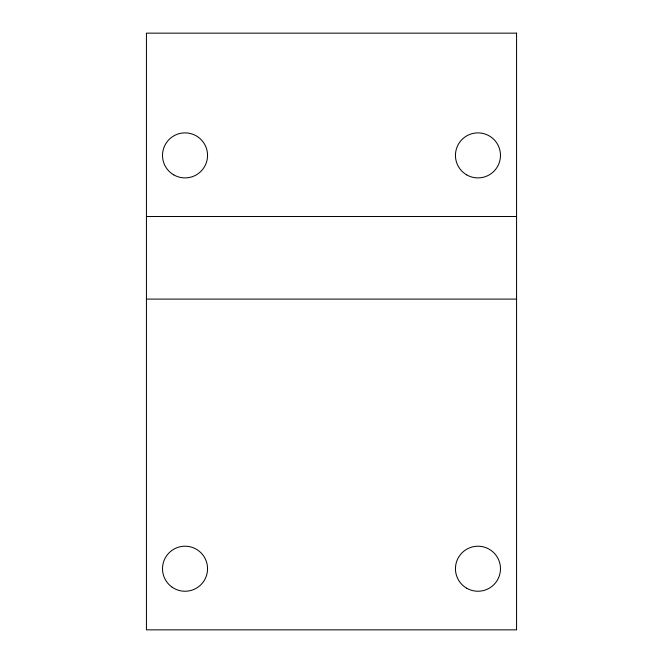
<?xml version="1.0" encoding="UTF-8"?>
<svg xmlns="http://www.w3.org/2000/svg" width="663" height="663" viewBox="0 0 663 663"><rect width="100%" height="100%" fill="white"/><g stroke="black" fill="none" stroke-linecap="round" stroke-linejoin="round"><path stroke-width="0.99" d="M146.432 216.511L516.568 216.511M146.432 299.096L516.568 299.096M516.568 33.15L146.432 33.15L146.432 629.85L516.568 629.85L516.568 33.15M172.115 587.178A22.517 22.517 0 0 0 207.469 570.694A22.517 22.517 0 0 0 175.513 548.318A22.517 22.517 0 0 0 172.115 587.178M466.711 588.23A22.517 22.517 0 0 0 500.482 568.73A22.517 22.517 0 0 0 466.711 549.229A22.517 22.517 0 0 0 466.711 588.23M466.711 174.891A22.517 22.517 0 0 0 500.482 155.391A22.517 22.517 0 0 0 466.711 135.89A22.517 22.517 0 0 0 466.711 174.891M173.772 174.891A22.517 22.517 0 0 0 207.552 155.391A22.517 22.517 0 0 0 173.772 135.89A22.517 22.517 0 0 0 173.772 174.891"/></g></svg>
